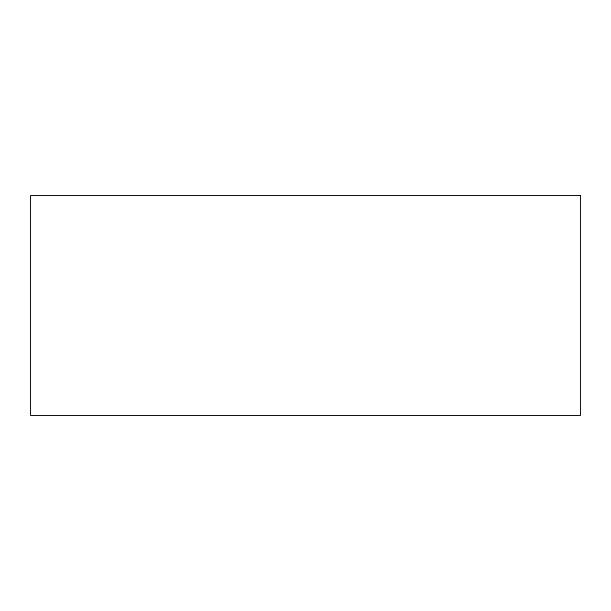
<?xml version="1.0" encoding="UTF-8"?>
<svg xmlns="http://www.w3.org/2000/svg" width="611" height="611" viewBox="0 0 611 611"><rect width="100%" height="100%" fill="white"/><g stroke="black" fill="none" stroke-linecap="round" stroke-linejoin="round"><path stroke-width="0.92" d="M580.45 195.52L30.55 195.52L30.55 415.48L580.45 415.48L580.45 195.52"/></g></svg>
